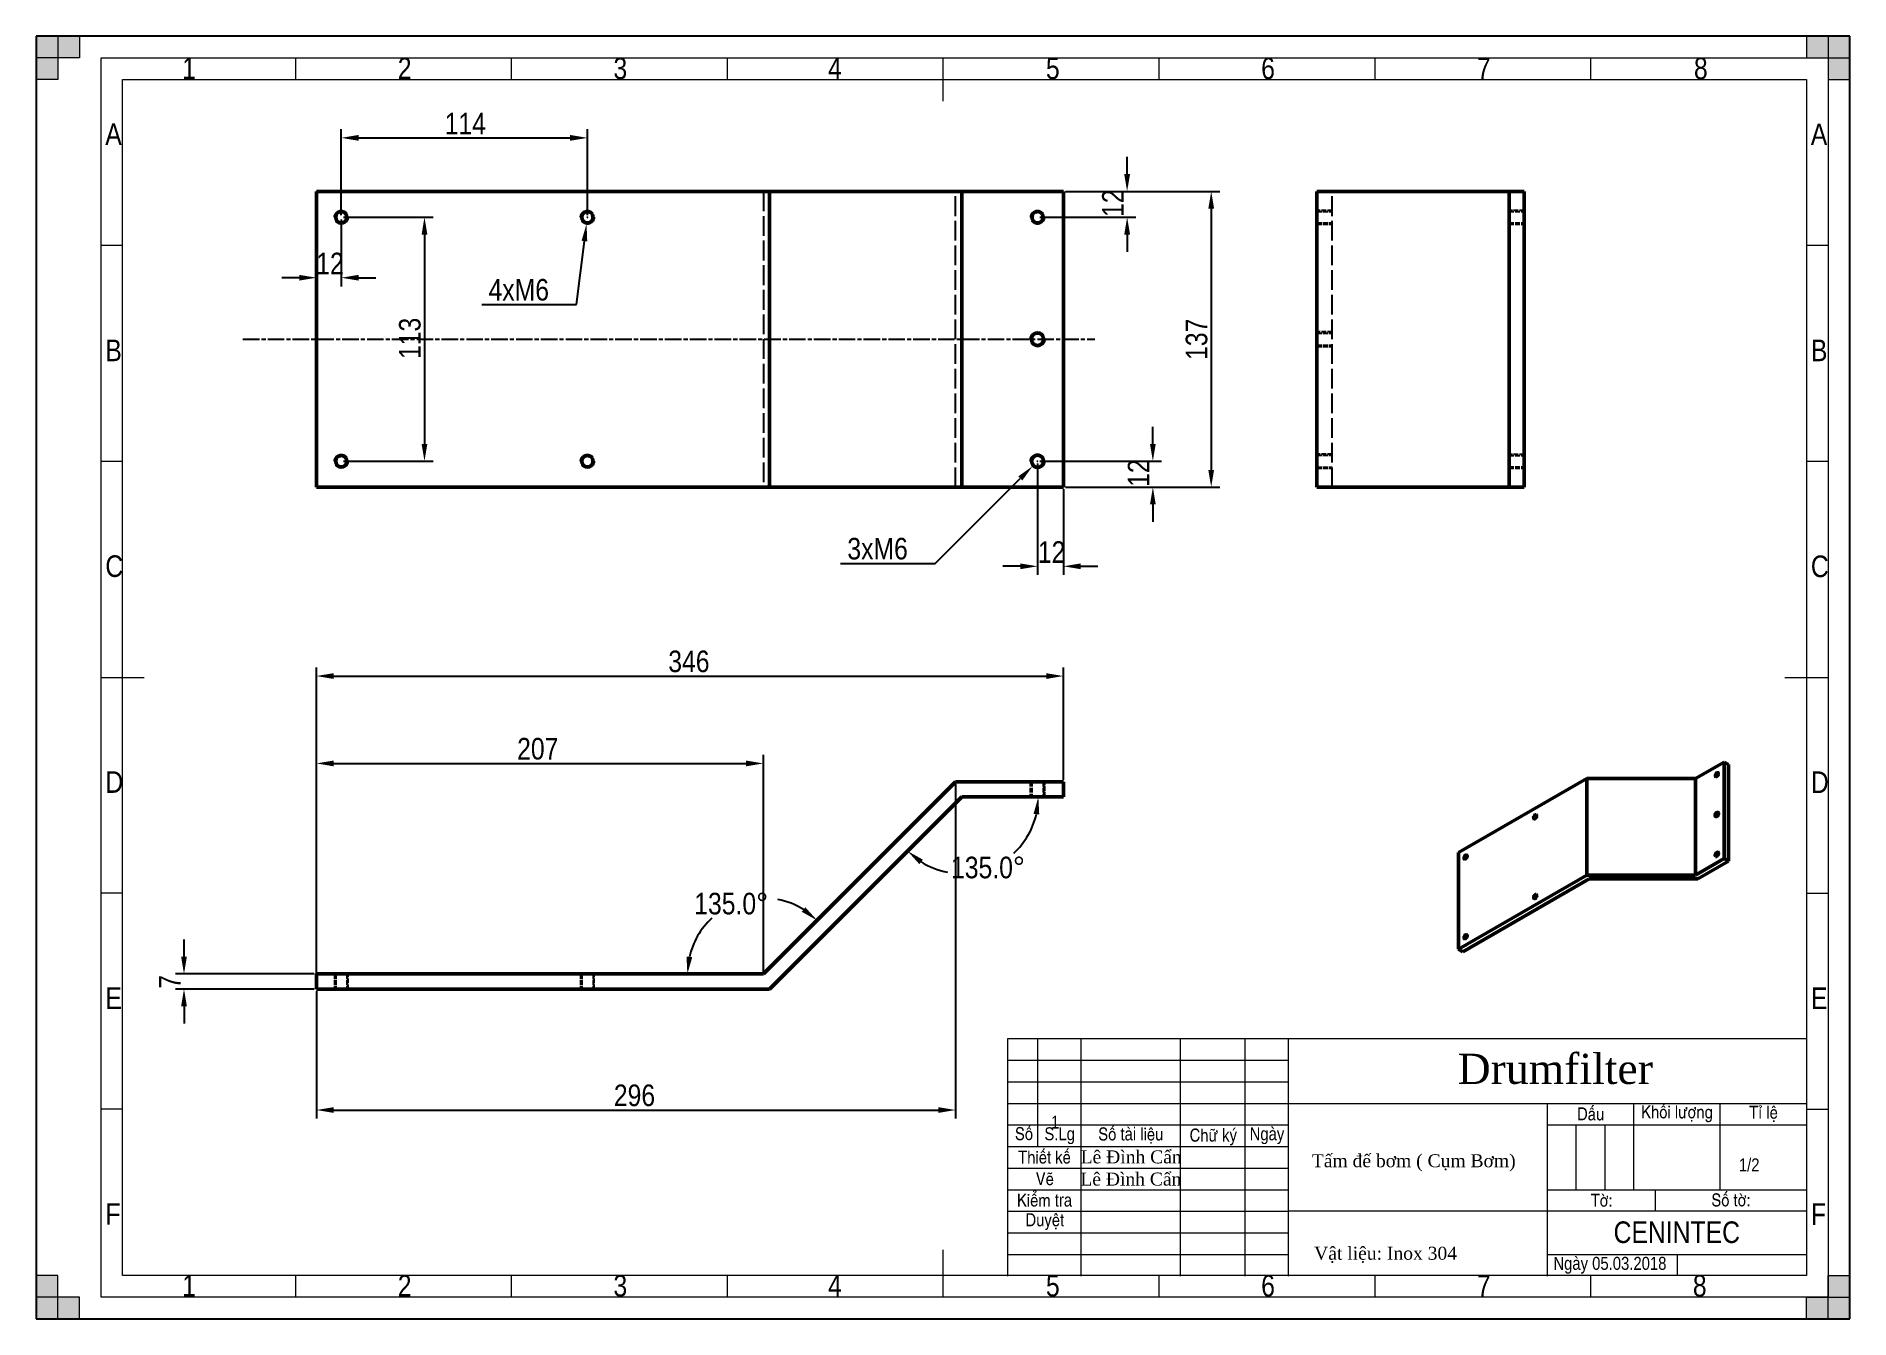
# Model space of a CAD drawing. Header units: millimetres. Extents: x 0 to 840, y 0 to 594.
import ezdxf

# ---------------------------------------------------------------- set-up
doc = ezdxf.new("R2010")
doc.units = ezdxf.units.MM
doc.header["$LTSCALE"] = 2
doc.linetypes.add('CHAIN', pattern=[0.7087, 0.4724, -0.0591, 0.1181, -0.0591])
doc.linetypes.add('DASHED', pattern=[0.2067, 0.1654, -0.0413])
for name, color, linetype, lineweight in [('Border (ANSI)', 7, 'Continuous', 70), ('Centerline (ANSI)', 7, 'Continuous', 25), ('Co ban', 7, 'Continuous', 50), ('Dimension (ANSI)', 7, 'Continuous', 25), ('Hidden Narrow (ANSI)', 7, 'DASHED', 25), ('Symbol (ANSI)', 7, 'Continuous', 25)]:
    doc.layers.add(name, color=color, linetype=linetype, lineweight=lineweight)
for name, color, linetype, lineweight, true_color in [('Khung ban ve', 5, 'Continuous', 15, 0x0000ff), ('Manh', 7, 'DASHED', 25, 0x008000), ('Manh khung ten', 7, 'Continuous', 15, 0x994c4c), ('Net chu', 30, 'Continuous', 15, 0xff7f00), ('THIN', 5, 'Continuous', 15, 0x0000ff)]:
    doc.layers.add(name, color=color, linetype=linetype, lineweight=lineweight, true_color=true_color)
doc.styles.add('Linh_50', font='')
doc.styles.add('Note Text (ANSI)', font='')
doc.styles.add('StandardAM_ANSI', font='')
doc.styles.get('Linh_50').set_extended_font_data('VNI-Helve-Condense')
doc.styles.get('Note Text (ANSI)').set_extended_font_data('VNI-Helve-Condense')
doc.styles.get('StandardAM_ANSI').set_extended_font_data('VNI-Helve-Condense')
doc.dimstyles.new('Default - mm (ANSI)', dxfattribs={"dimscale": 2, "dimtxt": 5, "dimasz": 4, "dimexe": 2, "dimexo": 0.5, "dimgap": 0.8, "dimtad": 1, "dimtoh": 1, "dimdec": 0, "dimrnd": 1e-08, "dimzin": 4, "dimdsep": 46, "dimtxsty": 'StandardAM_ANSI', "dimcen": 0.09, "dimdle": 10, "dimclrd": 256, "dimclre": 256, "dimclrt": 256, "dimadec": 1, "dimazin": 1, "dimtfac": 0.61, "dimtofl": 0, "dimtmove": 0, "dimatfit": 3, "dimldrblk": 'DOT', "dimfxl": 1, "dimtolj": 1, "dimtzin": 4, "dimlwd": -1, "dimlwe": -1, "dimarcsym": 0})

# ---------------------------------------------------------------- blocks, each defined once
blk = doc.blocks.new('Borders A3_Thuong')
at = {"layer": 'THIN'}
for points in [[(0, 297), (10, 297), (10, 292), (0, 292)], [(5, 297), (5, 287), (0, 287), (0, 297)], [(420, 292), (420, 297), (410, 297), (410, 292)], [(420, 297), (415, 297), (415, 287), (420, 287)], [(0, 0), (5, 0), (5, 10), (0, 10)], [(415, 0), (415, 10), (420, 10), (420, 0)], [(0, 5), (0, 0), (10, 0), (10, 5)], [(420, 0), (410, 0), (410, 5), (420, 5)]]:
    blk.add_hatch(color=256, dxfattribs=at).paths.add_polyline_path(points)
at = {"layer": 'Khung ban ve'}
for p, q in [((210, 292), (210, 282)), ((20, 287), (410, 287)), ((20, 10), (20, 287)), ((410, 287), (410, 10)), ((15, 148.5), (25, 148.5)), ((405, 148.5), (415, 148.5)), ((225, 64.88), (410.02, 64.88)), ((225, 9.88), (225, 64.88)), ((232, 39.88), (232, 64.88)), ((242, 9.88), (242, 64.88)), ((265, 9.88), (265, 64.88)), ((280, 9.88), (280, 64.88)), ((290, 9.88), (290, 64.88)), ((410, 59.88), (410.02, 59.88)), ((410, 54.88), (410.02, 54.88)), ((225, 49.88), (410.02, 49.88)), ((350, 9.88), (350, 49.88)), ((370, 29.88), (370, 49.88)), ((390, 29.88), (390, 49.88)), ((225, 44.88), (290, 44.88)), ((350, 44.88), (410.02, 44.88)), ((225, 39.88), (290, 39.88)), ((410, 39.88), (410.02, 39.88)), ((410, 34.88), (410.02, 34.88)), ((350, 29.88), (410.02, 29.88)), ((375, 24.88), (375, 29.88)), ((410, 24.88), (290, 24.88)), ((410, 19.88), (410.02, 19.88)), ((210, 15.93), (210, 5)), ((410, 10), (20, 10))]:
    blk.add_line(p, q, dxfattribs=at)
at = {"layer": 'Manh khung ten', "lineweight": 25}
for p, q in [((420, 297), (0, 297)), ((0, 297), (0, 0)), ((420, 0), (420, 297)), ((0, 0), (420, 0))]:
    blk.add_line(p, q, dxfattribs=at)
at = {"layer": 'Manh khung ten'}
for p, q in [((0, 297), (420, 297)), ((0, 0), (0, 297)), ((420, 297), (420, 0)), ((15, 292), (415, 292)), ((15, 5), (15, 292)), ((60, 292), (60, 287)), ((110, 292), (110, 287)), ((260, 292), (260, 287)), ((310, 292), (310, 287)), ((360, 292), (360, 287)), ((415, 292), (415, 5)), ((19.97, 248.54), (14.98, 248.54)), ((414.97, 248.54), (409.98, 248.54)), ((19.98, 198.5), (15, 198.5)), ((414.98, 198.5), (410, 198.5)), ((19.98, 98.54), (15, 98.54)), ((414.98, 98.5), (410, 98.5)), ((225, 59.88), (290, 59.88)), ((225, 54.88), (290, 54.88)), ((20, 48.5), (15.02, 48.5)), ((415, 48.46), (410.02, 48.46)), ((356.67, 29.88), (356.67, 44.88)), ((363.33, 29.88), (363.33, 44.88)), ((225, 34.88), (290, 34.88)), ((225, 29.88), (290, 29.88)), ((225, 24.88), (290, 24.88)), ((225, 19.88), (290, 19.88)), ((225, 14.88), (290, 14.88)), ((350, 14.88), (410.02, 14.88)), ((380.01, 14.88), (380.01, 10)), ((60, 10), (60, 5)), ((110, 10), (110, 5)), ((160, 10), (160, 5)), ((260, 10), (260, 5)), ((310, 10), (310, 5)), ((360, 10), (360, 5)), ((415, 5), (15, 5)), ((420, 0), (0, 0))]:
    blk.add_line(p, q, dxfattribs=at)
at = {"layer": 'Net chu'}
blk.add_line((160, 292), (160, 287), dxfattribs=at)
at = {"layer": 'THIN'}
for p, q in [((0, 292), (0, 297)), ((0, 297), (10, 297)), ((0, 297), (5, 297)), ((0, 287), (0, 297)), ((5, 297), (5, 287)), ((10, 297), (10, 292)), ((420, 297), (410, 297)), ((410, 297), (410, 292)), ((420, 297), (415, 297)), ((415, 297), (415, 287)), ((420, 292), (420, 297)), ((420, 287), (420, 297)), ((10, 292), (0, 292)), ((410, 292), (420, 292)), ((5, 287), (0, 287)), ((415, 287), (420, 287)), ((5, 10), (0, 10)), ((0, 10), (0, 0)), ((5, 0), (5, 10)), ((415, 0), (415, 10)), ((415, 10), (420, 10)), ((420, 10), (420, 0)), ((0, 5), (0, 0)), ((10, 5), (0, 5)), ((10, 0), (10, 5)), ((410, 0), (410, 5)), ((410, 5), (420, 5)), ((420, 5), (420, 0)), ((0, 0), (10, 0)), ((0, 0), (5, 0)), ((420, 0), (410, 0)), ((420, 0), (415, 0))]:
    blk.add_line(p, q, dxfattribs=at)
at = {"layer": 'Border (ANSI)', "style": 'Note Text (ANSI)'}
for s, insert, char_height, width, attachment_point in [('\\fTimes New Roman|b0|i0;\\H7.0000;Drumfilter', (351.81, 57.82), 7, 59.8872, 5), ('Daáu', (360, 47.42), 3, 19.9371, 5), ('Khoái löôïng', (379.99, 47.45), 3, 19.9371, 5), ('Tæ leä', (400.02, 47.45), 3, 19.9948, 5), ('Soá', (228.76, 42.83), 3, 7.075, 5), ('S.Lg', (237.02, 42.38), 3, 10.0576, 5), ('Soá taøi lieäu', (253.49, 42.42), 3, 22.8599, 5), ('Chöõ kyù', (272.6, 42.08), 3, 15.0245, 5), ('Ngaøy', (285.03, 42.38), 3, 10.0163, 5), ('Thieát keá', (233.51, 37.41), 3, 16.9679, 5), ('\\fTimes New Roman|b0|i0;\\H3.0000;Lê Đình Cẩn', (253.58, 37.46), 3, 23.4118, 5), ('Veõ', (233.58, 32.4), 3, 17.0139, 5), ('\\fTimes New Roman|b0|i0;\\H3.0000;Lê Đình Cẩn', (253.51, 32.32), 3, 23.4118, 5), ('Kieåm tra', (233.51, 27.45), 3, 16.9779, 5), ('Soá tôø:', (392.49, 27.48), 3, 34.8305, 5), ('Tôø:', (362.55, 27.41), 3, 24.9188, 5), ('Duyeät', (233.58, 22.47), 3, 16.9779, 5), ('\\fVNI-Helve-Condense|b0|i0;\\H5.0000;CENINTEC', (379.95, 20), 5, 59.8872, 5), ('\\fVNI-Helve-Condense|b0|i0;Ngaøy 05.03.2018', (351.37, 12.37), 3, 30.0083, 4)]:
    blk.add_mtext(s, dxfattribs=dict(at, insert=insert, char_height=char_height, width=width, attachment_point=attachment_point))
at = {"layer": 'Net chu', "style": 'Linh_50'}
for s, p in [('1', (33.81, 287.08)), ('2', (83.73, 287.08)), ('3', (133.68, 287.08)), ('4', (183.38, 287.08)), ('5', (233.84, 287.08)), ('6', (283.69, 287.08)), ('7', (333.67, 287.08)), ('8', (383.92, 287.08)), ('A', (15.98, 271.83)), ('A', (410.98, 271.79)), ('B', (16, 221.75)), ('B', (411, 221.75)), ('C', (16, 171.79)), ('C', (411, 171.75)), ('D', (16, 121.79)), ('D', (411, 121.75)), ('E', (16.02, 71.75)), ('E', (411.02, 71.72)), ('F', (16.02, 21.75)), ('F', (411.02, 21.72)), ('1', (33.81, 5.16)), ('2', (83.73, 5.16)), ('3', (133.68, 5.16)), ('4', (183.38, 5.16)), ('5', (233.84, 5.16)), ('6', (283.69, 5.16)), ('7', (333.67, 5.16)), ('8', (383.67, 5.16))]:
    blk.add_text(s, height=5, dxfattribs=at).set_placement(p)
blk = doc.blocks.new('*D5')
at = {"layer": 'Defpoints', "color": 0, "transparency": 16777216}
for p in [(129.79, 159.67), (68.43, 152.67), (129.79, 152.67)]:
    blk.add_point(p, dxfattribs=at)
at = {"layer": 'Dimension (ANSI)', "transparency": 16777216}
for p, q in [((68.43, 167.67), (68.43, 175.67)), ((128.79, 159.67), (64.43, 159.67)), ((128.79, 152.67), (64.43, 152.67)), ((68.43, 144.67), (68.43, 136.67))]:
    blk.add_line(p, q, dxfattribs=at)
for points in [[(67.09, 167.67), (69.76, 167.67), (68.43, 159.67)], [(67.09, 144.67), (69.76, 144.67), (68.43, 152.67)]]:
    blk.add_solid(points, dxfattribs=at)
at = {"layer": 'Dimension (ANSI)', "color": 150, "true_color": 0x0080ff, "transparency": 16777216, "insert": (56.83, 152.85), "char_height": 10, "attachment_point": 1, "rotation": 90, "style": 'StandardAM_ANSI'}
blk.add_mtext('\\A1;7', dxfattribs=at)
blk = doc.blocks.new('_Dot')
at = {"color": 0, "linetype": 'ByBlock', "lineweight": -2}
blk.add_line((-0.5, 0), (-1, 0), dxfattribs=at)
at = {"color": 0, "linetype": 'ByBlock', "const_width": 0.5}
blk.add_lwpolyline([(-0.25, 0, 1), (0.25, 0, 1)], format="xyb", close=True, dxfattribs=at)
blk = doc.blocks.new('*D6')
at = {"layer": 'Defpoints', "color": 0, "transparency": 16777216}
for p in [(475.79, 297.67), (475.79, 248.67), (129.79, 152.67)]:
    blk.add_point(p, dxfattribs=at)
at = {"layer": 'Dimension (ANSI)', "transparency": 16777216}
for p, q in [((129.79, 153.67), (129.79, 301.67)), ((137.79, 297.67), (467.79, 297.67)), ((475.79, 249.67), (475.79, 301.67))]:
    blk.add_line(p, q, dxfattribs=at)
for points in [[(137.79, 299), (137.79, 296.33), (129.79, 297.67)], [(467.79, 299), (467.79, 296.33), (475.79, 297.67)]]:
    blk.add_solid(points, dxfattribs=at)
at = {"layer": 'Dimension (ANSI)', "color": 150, "true_color": 0x0080ff, "transparency": 16777216, "insert": (292.75, 309.48), "char_height": 10, "attachment_point": 1, "style": 'StandardAM_ANSI'}
blk.add_mtext('\\A1;346', dxfattribs=at)
blk = doc.blocks.new('*D7')
at = {"layer": 'Defpoints', "color": 0, "transparency": 16777216}
for p in [(336.79, 257.2), (129.79, 159.67), (336.79, 159.67)]:
    blk.add_point(p, dxfattribs=at)
at = {"layer": 'Dimension (ANSI)', "transparency": 16777216}
for p, q in [((129.79, 160.67), (129.79, 261.2)), ((336.79, 160.67), (336.79, 261.2)), ((137.79, 257.2), (328.79, 257.2))]:
    blk.add_line(p, q, dxfattribs=at)
for points in [[(137.79, 258.53), (137.79, 255.86), (129.79, 257.2)], [(328.79, 258.53), (328.79, 255.86), (336.79, 257.2)]]:
    blk.add_solid(points, dxfattribs=at)
at = {"layer": 'Dimension (ANSI)', "color": 150, "true_color": 0x0080ff, "transparency": 16777216, "insert": (222.74, 269.01), "char_height": 10, "attachment_point": 1, "style": 'StandardAM_ANSI'}
blk.add_mtext('\\A1;207', dxfattribs=at)
blk = doc.blocks.new('*D8')
at = {"layer": 'Defpoints', "color": 0, "transparency": 16777216}
for p in [(425.79, 248.67), (129.79, 152.67), (425.79, 96.67)]:
    blk.add_point(p, dxfattribs=at)
at = {"layer": 'Dimension (ANSI)', "transparency": 16777216}
for p, q in [((425.79, 247.67), (425.79, 92.67)), ((129.79, 151.67), (129.79, 92.67)), ((137.79, 96.67), (417.79, 96.67))]:
    blk.add_line(p, q, dxfattribs=at)
for points in [[(137.79, 98), (137.79, 95.33), (129.79, 96.67)], [(417.79, 98), (417.79, 95.33), (425.79, 96.67)]]:
    blk.add_solid(points, dxfattribs=at)
at = {"layer": 'Dimension (ANSI)', "color": 150, "true_color": 0x0080ff, "transparency": 16777216, "insert": (267.55, 108.48), "char_height": 10, "attachment_point": 1, "style": 'StandardAM_ANSI'}
blk.add_mtext('\\A1;296', dxfattribs=at)
blk = doc.blocks.new('*D9')
at = {"layer": 'Defpoints', "color": 0, "transparency": 16777216}
for p in [(255.29, 546.95), (141.29, 510.17), (255.29, 510.17)]:
    blk.add_point(p, dxfattribs=at)
at = {"layer": 'Dimension (ANSI)', "transparency": 16777216}
for p, q in [((141.29, 511.17), (141.29, 550.95)), ((149.29, 546.95), (247.29, 546.95)), ((255.29, 511.17), (255.29, 550.95))]:
    blk.add_line(p, q, dxfattribs=at)
for points in [[(149.29, 548.28), (149.29, 545.61), (141.29, 546.95)], [(247.29, 548.28), (247.29, 545.61), (255.29, 546.95)]]:
    blk.add_solid(points, dxfattribs=at)
at = {"layer": 'Dimension (ANSI)', "color": 150, "true_color": 0x0080ff, "transparency": 16777216, "insert": (189.17, 558.55), "char_height": 10, "attachment_point": 1, "style": 'StandardAM_ANSI'}
blk.add_mtext('\\A1;114', dxfattribs=at)
blk = doc.blocks.new('*D10')
at = {"layer": 'Defpoints', "color": 0, "transparency": 16777216}
for p in [(141.29, 510.17), (141.29, 397.17), (179.82, 397.17)]:
    blk.add_point(p, dxfattribs=at)
at = {"layer": 'Dimension (ANSI)', "transparency": 16777216}
for p, q in [((142.29, 510.17), (183.82, 510.17)), ((179.82, 502.17), (179.82, 405.17)), ((142.29, 397.17), (183.82, 397.17))]:
    blk.add_line(p, q, dxfattribs=at)
for points in [[(178.49, 502.17), (181.15, 502.17), (179.82, 510.17)], [(178.49, 405.17), (181.15, 405.17), (179.82, 397.17)]]:
    blk.add_solid(points, dxfattribs=at)
at = {"layer": 'Dimension (ANSI)', "color": 150, "true_color": 0x0080ff, "transparency": 16777216, "insert": (168.01, 444.5), "char_height": 10, "attachment_point": 1, "rotation": 90, "style": 'StandardAM_ANSI'}
blk.add_mtext('\\A1;113', dxfattribs=at)
blk = doc.blocks.new('*D11')
at = {"layer": 'Defpoints', "color": 0, "transparency": 16777216}
for p in [(141.29, 510.17), (129.79, 482.17), (141.29, 482.17)]:
    blk.add_point(p, dxfattribs=at)
at = {"layer": 'Dimension (ANSI)', "transparency": 16777216}
for p, q in [((141.29, 509.17), (141.29, 478.17)), ((121.79, 482.17), (113.79, 482.17)), ((149.29, 482.17), (157.29, 482.17))]:
    blk.add_line(p, q, dxfattribs=at)
for points in [[(121.79, 483.5), (121.79, 480.83), (129.79, 482.17)], [(149.29, 483.5), (149.29, 480.83), (141.29, 482.17)]]:
    blk.add_solid(points, dxfattribs=at)
at = {"layer": 'Dimension (ANSI)', "color": 150, "true_color": 0x0080ff, "transparency": 16777216, "insert": (129.68, 493.77), "char_height": 10, "attachment_point": 1, "style": 'StandardAM_ANSI'}
blk.add_mtext('\\A1;12', dxfattribs=at)
blk = doc.blocks.new('*D12')
at = {"layer": 'Defpoints', "color": 0, "transparency": 16777216}
for p in [(255.68, 513.29), (254.89, 507.06)]:
    blk.add_point(p, dxfattribs=at)
at = {"layer": 'Dimension (ANSI)', "transparency": 16777216}
for p, q in [((255.11, 510.17), (255.47, 510.17)), ((255.29, 509.99), (255.29, 510.35)), ((250.19, 469.77), (253.89, 499.12)), ((206.31, 469.77), (250.19, 469.77))]:
    blk.add_line(p, q, dxfattribs=at)
blk.add_solid([(252.57, 499.29), (255.22, 498.95), (254.89, 507.06)], dxfattribs=at)
at = {"layer": 'Dimension (ANSI)', "color": 150, "true_color": 0x0080ff, "transparency": 16777216, "insert": (206.31, 481.59), "char_height": 10, "attachment_point": 1, "style": 'StandardAM_ANSI'}
blk.add_mtext('\\A1; \\fVNI-Helve-Condense|b0|i0;\\H10.0000;4xM6', dxfattribs=at)
blk = doc.blocks.new('*D13')
at = {"layer": 'Defpoints', "color": 0, "transparency": 16777216}
for p in [(475.79, 522.17), (475.79, 385.17), (544.24, 385.17)]:
    blk.add_point(p, dxfattribs=at)
at = {"layer": 'Dimension (ANSI)', "transparency": 16777216}
for p, q in [((476.79, 522.17), (548.24, 522.17)), ((544.24, 514.17), (544.24, 393.17)), ((476.79, 385.17), (548.24, 385.17))]:
    blk.add_line(p, q, dxfattribs=at)
for points in [[(542.9, 514.17), (545.57, 514.17), (544.24, 522.17)], [(542.9, 393.17), (545.57, 393.17), (544.24, 385.17)]]:
    blk.add_solid(points, dxfattribs=at)
at = {"layer": 'Dimension (ANSI)', "color": 150, "true_color": 0x0080ff, "transparency": 16777216, "insert": (532.42, 444.1), "char_height": 10, "attachment_point": 1, "rotation": 90, "style": 'StandardAM_ANSI'}
blk.add_mtext('\\A1;137', dxfattribs=at)
blk = doc.blocks.new('*D14')
at = {"layer": 'Defpoints', "color": 0, "transparency": 16777216}
for p in [(463.79, 397.17), (475.79, 385.17), (475.79, 348.51)]:
    blk.add_point(p, dxfattribs=at)
at = {"layer": 'Dimension (ANSI)', "transparency": 16777216}
for p, q in [((463.79, 396.17), (463.79, 344.51)), ((475.79, 384.17), (475.79, 344.51)), ((455.79, 348.51), (447.79, 348.51)), ((483.79, 348.51), (491.79, 348.51))]:
    blk.add_line(p, q, dxfattribs=at)
for points in [[(455.79, 349.84), (455.79, 347.18), (463.79, 348.51)], [(483.79, 349.84), (483.79, 347.18), (475.79, 348.51)]]:
    blk.add_solid(points, dxfattribs=at)
at = {"layer": 'Dimension (ANSI)', "color": 150, "true_color": 0x0080ff, "transparency": 16777216, "insert": (463.93, 360.11), "char_height": 10, "attachment_point": 1, "style": 'StandardAM_ANSI'}
blk.add_mtext('\\A1;12', dxfattribs=at)
blk = doc.blocks.new('*D15')
at = {"layer": 'Defpoints', "color": 0, "transparency": 16777216}
for p in [(463.79, 397.17), (475.79, 385.17), (517.21, 385.17)]:
    blk.add_point(p, dxfattribs=at)
at = {"layer": 'Dimension (ANSI)', "transparency": 16777216}
for p, q in [((517.21, 405.17), (517.21, 413.17)), ((464.79, 397.17), (521.21, 397.17)), ((476.79, 385.17), (521.21, 385.17)), ((517.21, 377.17), (517.21, 369.17))]:
    blk.add_line(p, q, dxfattribs=at)
for points in [[(515.87, 405.17), (518.54, 405.17), (517.21, 397.17)], [(515.87, 377.17), (518.54, 377.17), (517.21, 385.17)]]:
    blk.add_solid(points, dxfattribs=at)
at = {"layer": 'Dimension (ANSI)', "color": 150, "true_color": 0x0080ff, "transparency": 16777216, "insert": (505.61, 385.31), "char_height": 10, "attachment_point": 1, "rotation": 90, "style": 'StandardAM_ANSI'}
blk.add_mtext('\\A1;12', dxfattribs=at)
blk = doc.blocks.new('*D16')
at = {"layer": 'Defpoints', "color": 0, "transparency": 16777216}
for p in [(475.79, 522.17), (505.29, 522.17), (463.79, 510.17)]:
    blk.add_point(p, dxfattribs=at)
at = {"layer": 'Dimension (ANSI)', "transparency": 16777216}
for p, q in [((505.29, 530.17), (505.29, 538.17)), ((476.79, 522.17), (509.29, 522.17)), ((464.79, 510.17), (509.29, 510.17)), ((505.29, 502.17), (505.29, 494.17))]:
    blk.add_line(p, q, dxfattribs=at)
for points in [[(503.96, 530.17), (506.63, 530.17), (505.29, 522.17)], [(503.96, 502.17), (506.63, 502.17), (505.29, 510.17)]]:
    blk.add_solid(points, dxfattribs=at)
at = {"layer": 'Dimension (ANSI)', "color": 150, "true_color": 0x0080ff, "transparency": 16777216, "insert": (493.69, 510.31), "char_height": 10, "attachment_point": 1, "rotation": 90, "style": 'StandardAM_ANSI'}
blk.add_mtext('\\A1;12', dxfattribs=at)
blk = doc.blocks.new('*D17')
at = {"layer": 'Defpoints', "color": 0, "transparency": 16777216}
for p in [(461.46, 394.85), (466.11, 399.5)]:
    blk.add_point(p, dxfattribs=at)
at = {"layer": 'Dimension (ANSI)', "transparency": 16777216}
for p, q in [((463.61, 397.17), (463.97, 397.17)), ((463.79, 396.99), (463.79, 397.35)), ((416.39, 349.87), (455.8, 389.2)), ((372.51, 349.87), (416.39, 349.87))]:
    blk.add_line(p, q, dxfattribs=at)
blk.add_solid([(454.86, 390.15), (456.74, 388.26), (461.46, 394.85)], dxfattribs=at)
at = {"layer": 'Dimension (ANSI)', "color": 150, "true_color": 0x0080ff, "transparency": 16777216, "insert": (372.51, 361.68), "char_height": 10, "attachment_point": 1, "style": 'StandardAM_ANSI'}
blk.add_mtext('\\A1; \\fVNI-Helve-Condense|b0|i0;\\H10.0000;3xM6\\P', dxfattribs=at)
blk = doc.blocks.new('*D18')
at = {"layer": 'Defpoints', "color": 0, "transparency": 16777216}
for p in [(336.79, 194.85), (129.79, 159.67), (336.79, 159.67), (337.49, 160.37)]:
    blk.add_point(p, dxfattribs=at)
at = {"layer": 'Dimension (ANSI)', "transparency": 16777216}
for start, end in [(58.05593, 79.05477), (132.83974, 166.94407)]:
    blk.add_arc((336.79, 159.67), 35.18, start, end, dxfattribs=at)
for points in [[(356.23, 190.57), (354.57, 188.48), (361.67, 184.54)], [(303.84, 167.46), (301.19, 167.77), (301.6, 159.67)]]:
    blk.add_solid(points, dxfattribs=at)
at = {"layer": 'Dimension (ANSI)', "color": 150, "true_color": 0x0080ff, "transparency": 16777216, "insert": (304.78, 197.28), "char_height": 10, "attachment_point": 1, "style": 'StandardAM_ANSI'}
blk.add_mtext('\\A1;135.0°', dxfattribs=at)
blk = doc.blocks.new('*D19')
at = {"layer": 'Defpoints', "color": 0, "transparency": 16777216}
for p in [(427.98, 240.96), (428.69, 241.67), (475.79, 241.67), (428.69, 206.19)]:
    blk.add_point(p, dxfattribs=at)
at = {"layer": 'Dimension (ANSI)', "transparency": 16777216}
for start, end in [(312.70937, 347.05037), (237.94963, 259.32551)]:
    blk.add_arc((428.69, 241.67), 35.47, start, end, dxfattribs=at)
for points in [[(461.93, 233.87), (464.58, 233.57), (464.16, 241.67)], [(409.03, 210.56), (410.69, 212.64), (403.6, 216.58)]]:
    blk.add_solid(points, dxfattribs=at)
at = {"layer": 'Dimension (ANSI)', "color": 150, "true_color": 0x0080ff, "transparency": 16777216, "insert": (423.72, 214), "char_height": 10, "attachment_point": 1, "style": 'StandardAM_ANSI'}
blk.add_mtext('\\A1;135.0°', dxfattribs=at)

msp = doc.modelspace()

# ---------------------------------------------------------------- linework, layer by layer
at = {"layer": 'Centerline (ANSI)', "linetype": 'CHAIN', "ltscale": 8.113447}
msp.add_line((95.72, 453.67), (490.26, 453.67), dxfattribs=at)
at = {"layer": 'Co ban'}
for p, q in [((129.79, 522.17), (129.79, 385.17)), ((339.69, 522.17), (129.79, 522.17)), ((428.69, 522.17), (339.69, 522.17)), ((339.69, 385.17), (339.69, 522.17)), ((475.79, 522.17), (428.69, 522.17)), ((428.69, 385.17), (428.69, 522.17)), ((475.79, 385.17), (475.79, 522.17)), ((682.23, 522.17), (593.23, 522.17)), ((593.23, 385.17), (593.23, 522.17)), ((682.23, 522.17), (682.23, 385.17)), ((682.23, 522.17), (689.23, 522.17)), ((689.23, 522.17), (689.23, 385.17)), ((129.79, 385.17), (339.69, 385.17)), ((428.69, 385.17), (339.69, 385.17)), ((475.79, 385.17), (428.69, 385.17)), ((682.23, 385.17), (593.23, 385.17)), ((682.23, 385.17), (689.23, 385.17)), ((781.83, 257.86), (768.5, 250.17)), ((783.81, 256.72), (781.83, 257.86)), ((781.83, 213.12), (781.83, 257.86)), ((783.81, 211.97), (783.81, 256.72)), ((336.79, 159.67), (425.79, 248.67)), ((425.79, 248.67), (475.79, 248.67)), ((475.79, 248.67), (475.79, 241.67)), ((718.16, 250.17), (658.79, 215.89)), ((768.5, 250.17), (718.16, 250.17)), ((718.16, 205.43), (718.16, 250.17)), ((768.5, 205.43), (768.5, 250.17)), ((428.69, 241.67), (339.69, 152.67)), ((475.79, 241.67), (428.69, 241.67)), ((658.79, 215.89), (658.79, 171.15)), ((781.83, 213.12), (768.5, 205.43)), ((769.66, 203.81), (783.81, 211.97)), ((783.81, 211.97), (781.83, 213.12)), ((658.79, 171.15), (718.16, 205.43)), ((660.77, 170.01), (719.32, 203.81)), ((768.5, 205.43), (718.16, 205.43)), ((719.32, 203.81), (769.66, 203.81)), ((660.77, 170.01), (658.79, 171.15)), ((129.79, 159.67), (129.79, 152.67)), ((129.79, 159.67), (336.79, 159.67)), ((339.69, 152.67), (129.79, 152.67))]:
    msp.add_line(p, q, dxfattribs=at)
for centre, radius in [((141.29, 510.17), 2.6), ((255.29, 510.17), 2.6), ((463.79, 510.17), 2.6), ((463.79, 453.67), 2.82), ((141.29, 397.17), 2.6), ((255.29, 397.17), 2.6), ((463.79, 397.17), 2.75)]:
    msp.add_circle(centre, radius, dxfattribs=at)
for centre, major_axis in [((778.43, 251.98), (-0.52, -0.901)), ((694.29, 232.47), (0.52, 0.901)), ((778.43, 233.53), (-0.564, -0.976)), ((662.04, 213.85), (0.52, 0.901)), ((778.43, 215.08), (-0.549, -0.951)), ((694.29, 195.56), (0.52, 0.901)), ((662.04, 176.95), (0.52, 0.901))]:
    msp.add_ellipse(centre, major_axis=major_axis, ratio=0.57735, dxfattribs=at)
at = {"layer": 'Hidden Narrow (ANSI)', "ltscale": 6.666338}
for p, q in [((600.23, 513.32), (593.23, 513.32)), ((689.23, 513.32), (682.23, 513.32)), ((593.23, 507.03), (600.23, 507.03)), ((682.23, 507.03), (689.23, 507.03)), ((600.23, 457.03), (593.23, 457.03)), ((593.23, 450.32), (600.23, 450.32)), ((600.23, 400.46), (593.23, 400.46)), ((689.23, 400.32), (682.23, 400.32)), ((593.23, 393.89), (600.23, 393.89)), ((682.23, 394.03), (689.23, 394.03)), ((460.43, 248.67), (460.43, 241.67)), ((460.5, 248.67), (460.5, 241.67)), ((460.65, 248.67), (460.65, 241.67)), ((466.93, 241.67), (466.93, 248.67)), ((467.07, 241.67), (467.07, 248.67)), ((467.15, 241.67), (467.15, 248.67)), ((138.15, 159.67), (138.15, 152.67)), ((144.43, 152.67), (144.43, 159.67)), ((252.15, 159.67), (252.15, 152.67)), ((258.43, 152.67), (258.43, 159.67))]:
    msp.add_line(p, q, dxfattribs=at)
at = {"layer": 'Hidden Narrow (ANSI)', "ltscale": 23.87352}
for centre in [(141.29, 510.17), (255.29, 510.17), (463.79, 510.17), (141.29, 397.17), (255.29, 397.17)]:
    msp.add_circle(centre, 3.14, dxfattribs=at)
at = {"layer": 'Hidden Narrow (ANSI)', "ltscale": 25.526447}
msp.add_circle((463.79, 453.67), 3.36, dxfattribs=at)
at = {"layer": 'Hidden Narrow (ANSI)', "ltscale": 24.975716}
msp.add_circle((463.79, 397.17), 3.29, dxfattribs=at)
at = {"layer": 'Manh', "ltscale": 27.616514}
for p, q in [((336.79, 522.17), (336.79, 385.17)), ((425.79, 385.17), (425.79, 522.17)), ((600.23, 385.17), (600.23, 522.17))]:
    msp.add_line(p, q, dxfattribs=at)
at = {"layer": 'Manh', "ltscale": 6.666338}
for p, q in [((593.23, 512.77), (600.23, 512.77)), ((682.23, 512.77), (689.23, 512.77)), ((593.23, 507.57), (600.23, 507.57)), ((682.23, 507.57), (689.23, 507.57)), ((593.23, 456.49), (600.23, 456.49)), ((593.23, 450.86), (600.23, 450.86)), ((593.23, 399.92), (600.23, 399.92)), ((682.23, 399.77), (689.23, 399.77)), ((593.23, 394.43), (600.23, 394.43)), ((682.23, 394.57), (689.23, 394.57)), ((460.97, 248.67), (460.97, 241.67)), ((461.04, 248.67), (461.04, 241.67)), ((461.19, 248.67), (461.19, 241.67)), ((466.39, 248.67), (466.39, 241.67)), ((466.53, 248.67), (466.53, 241.67)), ((466.61, 248.67), (466.61, 241.67)), ((138.69, 159.67), (138.69, 152.67)), ((143.89, 159.67), (143.89, 152.67)), ((252.69, 159.67), (252.69, 152.67)), ((257.89, 159.67), (257.89, 152.67))]:
    msp.add_line(p, q, dxfattribs=at)

# ---------------------------------------------------------------- block references
at = {"xscale": 2, "yscale": 2, "zscale": 2}
msp.add_blockref('Borders A3_Thuong', (0, 0), dxfattribs=at)

# ---------------------------------------------------------------- texts
at = {"layer": 'Symbol (ANSI)', "insert": (470.07, 94.09), "char_height": 6, "attachment_point": 1, "style": 'Note Text (ANSI)'}
msp.add_mtext('{\\fVNI-Helve-Condense|b0|i0;1}', dxfattribs=at)
at = {"layer": 'Symbol (ANSI)', "char_height": 6, "attachment_point": 1, "style": 'Note Text (ANSI)'}
for s, insert, width in [('{\\fTimes New Roman|b0|i0;\\H6.0000;Tấm đế bơm ( Cụm Bơm)}', (590.85, 76.18), 94.4216), ('{\\fTimes New Roman|b0|i0;\\H6.0000;Vật liệu: Inox 304}', (591.91, 33.33), 66.2255)]:
    msp.add_mtext(s, dxfattribs=dict(at, insert=insert, width=width))
at = {"layer": 'Symbol (ANSI)', "insert": (788.65, 74.25), "char_height": 6, "width": 10.4478, "attachment_point": 1, "line_spacing_factor": 0.25, "style": 'Note Text (ANSI)'}
msp.add_mtext('{\\fVNI-Helve-Condense|b0|i0;1/2\\P}', dxfattribs=at)

# ---------------------------------------------------------------- dimensions: what is measured, and where the dimension line sits
at = {"layer": 'Dimension (ANSI)'}
for base, p1, p2, angle, override, picture, middle in [((255.29, 546.95), (141.29, 510.17), (255.29, 510.17), 180, {"dimgap": 0.8, "dimtoh": 0, "dimdec": 0, "dimtol": 0, "dimlim": 0, "dimtp": 0, "dimtm": 0, "dimtdec": 2, "dimatfit": 1}, '*D9', (198.29, 546.95)), ((505.29, 522.17), (463.79, 510.17), (475.79, 522.17), 90, {"dimgap": 0.8, "dimtoh": 0, "dimdec": 0, "dimtol": 0, "dimlim": 0, "dimtp": 0, "dimtm": 0, "dimtdec": 2, "dimatfit": 1}, '*D16', (505.29, 516.17)), ((544.24, 385.17), (475.79, 522.17), (475.79, 385.17), 90, {"dimgap": 0.8, "dimtoh": 0, "dimdec": 0, "dimtol": 0, "dimlim": 0, "dimtp": 0, "dimtm": 0, "dimtdec": 2, "dimatfit": 1}, '*D13', (544.24, 453.67)), ((141.28761907, 482.16761015), (129.78761907, 482.16761015), (141.28761907, 510.17410907), 180, {"dimgap": 0.8, "dimtoh": 0, "dimdec": 0, "dimse1": 1, "dimtol": 0, "dimlim": 0, "dimtp": 0, "dimtm": 0, "dimtdec": 2, "dimatfit": 1}, '*D11', (135.53761907, 482.16761015)), ((179.82, 397.17), (141.29, 510.17), (141.29, 397.17), 90, {"dimgap": 0.8, "dimtoh": 0, "dimdec": 0, "dimtol": 0, "dimlim": 0, "dimtp": 0, "dimtm": 0, "dimtdec": 2, "dimatfit": 1}, '*D10', (179.82, 453.67)), ((517.21, 385.17), (463.79, 397.17), (475.79, 385.17), 90, {"dimgap": 0.8, "dimtoh": 0, "dimdec": 0, "dimtol": 0, "dimlim": 0, "dimtp": 0, "dimtm": 0, "dimtdec": 2, "dimatfit": 1}, '*D15', (517.21, 391.17)), ((475.79, 297.67), (129.79, 152.67), (475.79, 248.67), 180, {"dimgap": 0.8, "dimtoh": 0, "dimdec": 0, "dimtol": 0, "dimlim": 0, "dimtp": 0, "dimtm": 0, "dimtdec": 2, "dimatfit": 1}, '*D6', (302.79, 297.67)), ((336.79, 257.2), (129.79, 159.67), (336.79, 159.67), 180, {"dimgap": 0.8, "dimtoh": 0, "dimdec": 0, "dimtol": 0, "dimlim": 0, "dimtp": 0, "dimtm": 0, "dimtdec": 2, "dimatfit": 1}, '*D7', (233.29, 257.2)), ((425.79, 96.67), (129.79, 152.67), (425.79, 248.67), 180, {"dimgap": 0.8, "dimtoh": 0, "dimdec": 0, "dimtol": 0, "dimlim": 0, "dimtp": 0, "dimtm": 0, "dimtdec": 2, "dimatfit": 1}, '*D8', (277.79, 96.67)), ((68.43, 152.67), (129.79, 159.67), (129.79, 152.67), 270, {"dimgap": 0.8, "dimtoh": 0, "dimdec": 0, "dimtol": 0, "dimlim": 0, "dimtp": 0, "dimtm": 0, "dimtdec": 2, "dimatfit": 1}, '*D5', (68.43, 156.17))]:
    dim = msp.add_linear_dim(base=base, p1=p1, p2=p2, angle=angle, dimstyle='Default - mm (ANSI)', override=override, dxfattribs=at)
    dim.commit()
    dim.dimension.update_dxf_attribs({"geometry": picture, "text_midpoint": middle, "dimtype": 160})
for p1, p2, text, override, picture, middle in [((255.68, 513.29), (254.89, 507.06), ' \\fVNI-Helve-Condense|b0|i0;\\H10.0000;4xM6', {"dimgap": 0.8, "dimtih": 1, "dimdec": 0, "dimlfac": 1, "dimtol": 0, "dimlim": 0, "dimtp": 0, "dimtm": 0, "dimtdec": 2}, '*D12', (224, 469.77)), ((466.11, 399.5), (461.46, 394.85), ' \\fVNI-Helve-Condense|b0|i0;\\H10.0000;3xM6\\P', {"dimgap": 0.8, "dimtih": 1, "dimdec": 0, "dimlfac": 1, "dimtol": 0, "dimlim": 0, "dimtp": 0, "dimtm": 0, "dimtdec": 2, "dimtvp": -0.25}, '*D17', (390.2, 349.87))]:
    dim = msp.add_diameter_dim_2p(p1=p1, p2=p2, text=text, dimstyle='Default - mm (ANSI)', override=override, dxfattribs=at)
    dim.commit()
    dim.dimension.update_dxf_attribs({"geometry": picture, "text_midpoint": middle, "dimtype": 163})
dim = msp.add_linear_dim(base=(475.79, 348.51), p1=(463.79, 397.17), p2=(475.79, 385.17), dimstyle='Default - mm (ANSI)', override={"dimgap": 0.8, "dimtoh": 0, "dimdec": 0, "dimtol": 0, "dimlim": 0, "dimtp": 0, "dimtm": 0, "dimtdec": 2, "dimatfit": 1}, dxfattribs=at)
dim.commit()
dim.dimension.update_dxf_attribs({"geometry": '*D14', "text_midpoint": (469.79, 348.51), "dimtype": 160})
for base, center, p1, p2, picture, middle in [((428.69, 206.19), (428.69, 241.67), (427.98, 240.96), (475.79, 241.67), '*D19', (442.26, 208.89)), ((336.79, 194.85), (336.79, 159.67), (337.49, 160.37), (129.79, 159.67), '*D18', (323.32, 192.17))]:
    dim = msp.add_angular_dim_3p(base=base, center=center, p1=p1, p2=p2, dimstyle='Default - mm (ANSI)', override={"dimgap": 0.8, "dimtih": 1, "dimse1": 1, "dimse2": 1, "dimadec": 1, "dimtol": 0, "dimlim": 0, "dimtp": 0, "dimtm": 0, "dimtdec": 0}, dxfattribs=at)
    dim.commit()
    dim.dimension.update_dxf_attribs({"geometry": picture, "text_midpoint": middle, "dimtype": 165})

doc.saveas('drawing.dxf')
